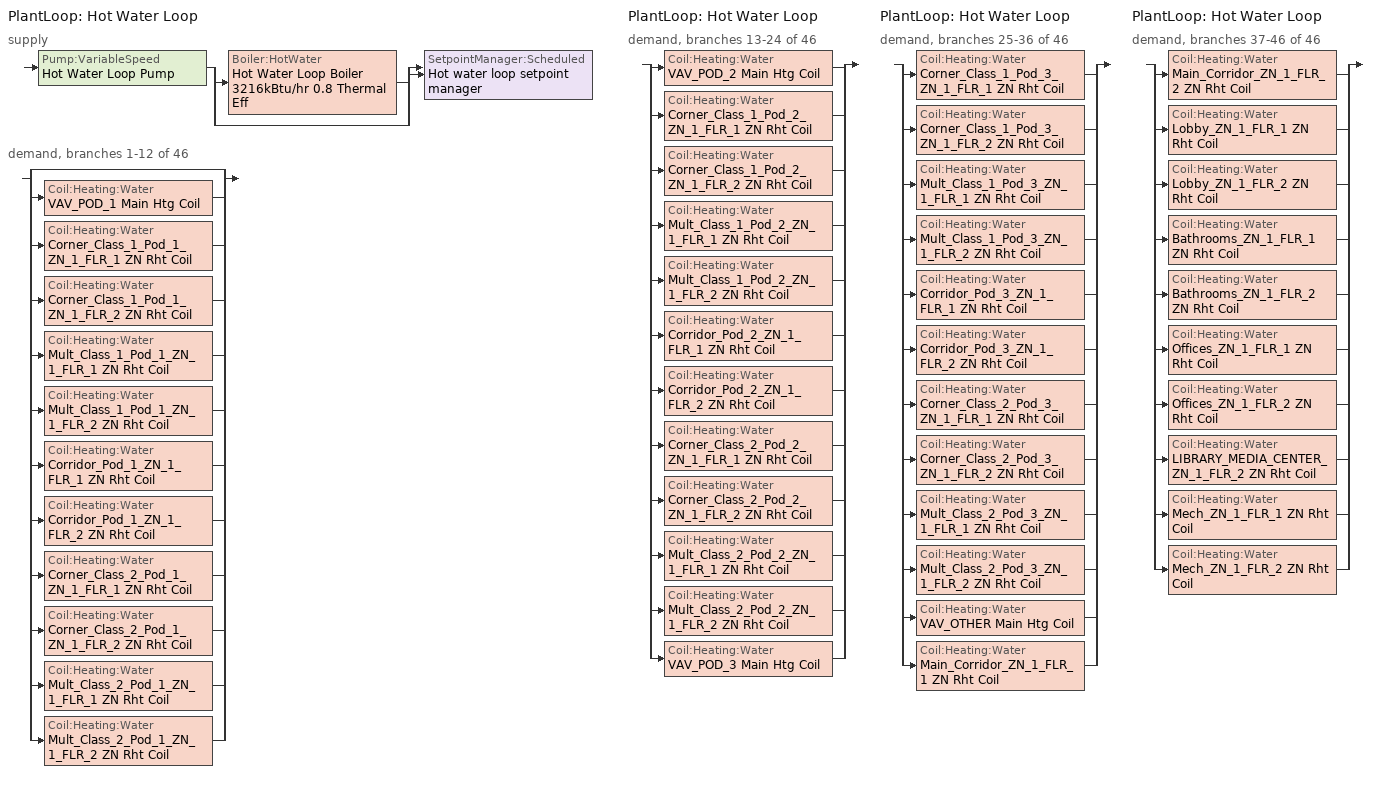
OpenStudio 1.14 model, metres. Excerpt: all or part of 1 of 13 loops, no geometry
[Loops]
PlantLoop 'Hot Water Loop'
 supply: Pump:VariableSpeed 'Hot Water Loop Pump' > split
  | Boiler:HotWater 'Hot Water Loop Boiler 3216kBtu/hr 0.8 Thermal Eff'
  | bypass
  join > SetpointManager:Scheduled 'Hot water loop setpoint manager'
 demand, branches 1-12 of 46: split
  | bypass
  | Coil:Heating:Water 'VAV_POD_1 Main Htg Coil'
  | Coil:Heating:Water 'Corner_Class_1_Pod_1_ZN_1_FLR_1 ZN Rht Coil'
  | Coil:Heating:Water 'Corner_Class_1_Pod_1_ZN_1_FLR_2 ZN Rht Coil'
  | Coil:Heating:Water 'Mult_Class_1_Pod_1_ZN_1_FLR_1 ZN Rht Coil'
  | Coil:Heating:Water 'Mult_Class_1_Pod_1_ZN_1_FLR_2 ZN Rht Coil'
  | Coil:Heating:Water 'Corridor_Pod_1_ZN_1_FLR_1 ZN Rht Coil'
  | Coil:Heating:Water 'Corridor_Pod_1_ZN_1_FLR_2 ZN Rht Coil'
  | Coil:Heating:Water 'Corner_Class_2_Pod_1_ZN_1_FLR_1 ZN Rht Coil'
  | Coil:Heating:Water 'Corner_Class_2_Pod_1_ZN_1_FLR_2 ZN Rht Coil'
  | Coil:Heating:Water 'Mult_Class_2_Pod_1_ZN_1_FLR_1 ZN Rht Coil'
  | Coil:Heating:Water 'Mult_Class_2_Pod_1_ZN_1_FLR_2 ZN Rht Coil'
PlantLoop 'Hot Water Loop'
 demand, branches 13-24 of 46: split
  | Coil:Heating:Water 'VAV_POD_2 Main Htg Coil'
  | Coil:Heating:Water 'Corner_Class_1_Pod_2_ZN_1_FLR_1 ZN Rht Coil'
  | Coil:Heating:Water 'Corner_Class_1_Pod_2_ZN_1_FLR_2 ZN Rht Coil'
  | Coil:Heating:Water 'Mult_Class_1_Pod_2_ZN_1_FLR_1 ZN Rht Coil'
  | Coil:Heating:Water 'Mult_Class_1_Pod_2_ZN_1_FLR_2 ZN Rht Coil'
  | Coil:Heating:Water 'Corridor_Pod_2_ZN_1_FLR_1 ZN Rht Coil'
  | Coil:Heating:Water 'Corridor_Pod_2_ZN_1_FLR_2 ZN Rht Coil'
  | Coil:Heating:Water 'Corner_Class_2_Pod_2_ZN_1_FLR_1 ZN Rht Coil'
  | Coil:Heating:Water 'Corner_Class_2_Pod_2_ZN_1_FLR_2 ZN Rht Coil'
  | Coil:Heating:Water 'Mult_Class_2_Pod_2_ZN_1_FLR_1 ZN Rht Coil'
  | Coil:Heating:Water 'Mult_Class_2_Pod_2_ZN_1_FLR_2 ZN Rht Coil'
  | Coil:Heating:Water 'VAV_POD_3 Main Htg Coil'
PlantLoop 'Hot Water Loop'
 demand, branches 25-36 of 46: split
  | Coil:Heating:Water 'Corner_Class_1_Pod_3_ZN_1_FLR_1 ZN Rht Coil'
  | Coil:Heating:Water 'Corner_Class_1_Pod_3_ZN_1_FLR_2 ZN Rht Coil'
  | Coil:Heating:Water 'Mult_Class_1_Pod_3_ZN_1_FLR_1 ZN Rht Coil'
  | Coil:Heating:Water 'Mult_Class_1_Pod_3_ZN_1_FLR_2 ZN Rht Coil'
  | Coil:Heating:Water 'Corridor_Pod_3_ZN_1_FLR_1 ZN Rht Coil'
  | Coil:Heating:Water 'Corridor_Pod_3_ZN_1_FLR_2 ZN Rht Coil'
  | Coil:Heating:Water 'Corner_Class_2_Pod_3_ZN_1_FLR_1 ZN Rht Coil'
  | Coil:Heating:Water 'Corner_Class_2_Pod_3_ZN_1_FLR_2 ZN Rht Coil'
  | Coil:Heating:Water 'Mult_Class_2_Pod_3_ZN_1_FLR_1 ZN Rht Coil'
  | Coil:Heating:Water 'Mult_Class_2_Pod_3_ZN_1_FLR_2 ZN Rht Coil'
  | Coil:Heating:Water 'VAV_OTHER Main Htg Coil'
  | Coil:Heating:Water 'Main_Corridor_ZN_1_FLR_1 ZN Rht Coil'
PlantLoop 'Hot Water Loop'
 demand, branches 37-46 of 46: split
  | Coil:Heating:Water 'Main_Corridor_ZN_1_FLR_2 ZN Rht Coil'
  | Coil:Heating:Water 'Lobby_ZN_1_FLR_1 ZN Rht Coil'
  | Coil:Heating:Water 'Lobby_ZN_1_FLR_2 ZN Rht Coil'
  | Coil:Heating:Water 'Bathrooms_ZN_1_FLR_1 ZN Rht Coil'
  | Coil:Heating:Water 'Bathrooms_ZN_1_FLR_2 ZN Rht Coil'
  | Coil:Heating:Water 'Offices_ZN_1_FLR_1 ZN Rht Coil'
  | Coil:Heating:Water 'Offices_ZN_1_FLR_2 ZN Rht Coil'
  | Coil:Heating:Water 'LIBRARY_MEDIA_CENTER_ZN_1_FLR_2 ZN Rht Coil'
  | Coil:Heating:Water 'Mech_ZN_1_FLR_1 ZN Rht Coil'
  | Coil:Heating:Water 'Mech_ZN_1_FLR_2 ZN Rht Coil'
[PlantLoop]
Hot Water Loop: Fluid Type=Water; Minimum Loop Temperature {C}=10; Plant Loop Volume {m3}=Autocalculate; Load Distribution Scheme=Optimal
[Sizing:Plant]
Hot Water Loop: Loop Type=Heating; Design Loop Exit Temperature {C}=82.2222; Loop Design Temperature Difference {deltaC}=11.1111; Sizing Option=NonCoincident; Zone Timesteps in Averaging Window=1; Coincident Sizing Factor Mode=None
[SetpointManager:Scheduled]
Hot water loop setpoint manager: Control Variable=Temperature; Schedule=Hot Water Loop Temp - 180F
[Pump:VariableSpeed]
Hot Water Loop Pump: Rated Pump Head {Pa}=179344; Motor Efficiency=0.917; Pump Control Type=Intermittent
[Boiler:HotWater]
Hot Water Loop Boiler 3216kBtu/hr 0.8 Thermal Eff: Fuel Type=NaturalGas; Nominal Thermal Efficiency=0.8; Efficiency Curve Temperature Evaluation Variable=LeavingBoiler; Normalized Boiler Efficiency Curve=Boiler with Minimum Turndown; Design Water Outlet Temperature {C}=82.2222; Maximum Part Load Ratio=1.2; Water Outlet Upper Temperature Limit {C}=95; Boiler Flow Mode=LeavingSetpointModulated; Parasitic Electric Load {W}=0; Sizing Factor=1
[Coil:Heating:Water] Availability Schedule=Always On Discrete; Rated Inlet Water Temperature {C}=82.2222; Rated Outlet Water Temperature {C}=71.1111
Name | Rated Inlet Air Temperature {C} | Rated Outlet Air Temperature {C}
VAV_POD_1 Main Htg Coil; VAV_POD_2 Main Htg Coil; VAV_POD_3 Main Htg Coil; VAV_OTHER Main Htg Coil | 7 | 12.8
Corner_Class_1_Pod_1_ZN_1_FLR_1 ZN Rht Coil; Corner_Class_1_Pod_1_ZN_1_FLR_2 ZN Rht Coil; Mult_Class_1_Pod_1_ZN_1_FLR_1 ZN Rht Coil; Mult_Class_1_Pod_1_ZN_1_FLR_2 ZN Rht Coil; Corridor_Pod_1_ZN_1_FLR_1 ZN Rht Coil; Corridor_Pod_1_ZN_1_FLR_2 ZN Rht Coil; Corner_Class_2_Pod_1_ZN_1_FLR_1 ZN Rht Coil; Corner_Class_2_Pod_1_ZN_1_FLR_2 ZN Rht Coil; Mult_Class_2_Pod_1_ZN_1_FLR_1 ZN Rht Coil; Mult_Class_2_Pod_1_ZN_1_FLR_2 ZN Rht Coil; Corner_Class_1_Pod_2_ZN_1_FLR_1 ZN Rht Coil; Corner_Class_1_Pod_2_ZN_1_FLR_2 ZN Rht Coil; Mult_Class_1_Pod_2_ZN_1_FLR_1 ZN Rht Coil; Mult_Class_1_Pod_2_ZN_1_FLR_2 ZN Rht Coil; Corridor_Pod_2_ZN_1_FLR_1 ZN Rht Coil; Corridor_Pod_2_ZN_1_FLR_2 ZN Rht Coil; Corner_Class_2_Pod_2_ZN_1_FLR_1 ZN Rht Coil; Corner_Class_2_Pod_2_ZN_1_FLR_2 ZN Rht Coil; Mult_Class_2_Pod_2_ZN_1_FLR_1 ZN Rht Coil; Mult_Class_2_Pod_2_ZN_1_FLR_2 ZN Rht Coil; Corner_Class_1_Pod_3_ZN_1_FLR_1 ZN Rht Coil; Corner_Class_1_Pod_3_ZN_1_FLR_2 ZN Rht Coil; Mult_Class_1_Pod_3_ZN_1_FLR_1 ZN Rht Coil; Mult_Class_1_Pod_3_ZN_1_FLR_2 ZN Rht Coil; Corridor_Pod_3_ZN_1_FLR_1 ZN Rht Coil; Corridor_Pod_3_ZN_1_FLR_2 ZN Rht Coil; Corner_Class_2_Pod_3_ZN_1_FLR_1 ZN Rht Coil; Corner_Class_2_Pod_3_ZN_1_FLR_2 ZN Rht Coil; Mult_Class_2_Pod_3_ZN_1_FLR_1 ZN Rht Coil; Mult_Class_2_Pod_3_ZN_1_FLR_2 ZN Rht Coil; Main_Corridor_ZN_1_FLR_1 ZN Rht Coil; Main_Corridor_ZN_1_FLR_2 ZN Rht Coil; Lobby_ZN_1_FLR_1 ZN Rht Coil; Lobby_ZN_1_FLR_2 ZN Rht Coil; Bathrooms_ZN_1_FLR_1 ZN Rht Coil; Bathrooms_ZN_1_FLR_2 ZN Rht Coil; Offices_ZN_1_FLR_1 ZN Rht Coil; Offices_ZN_1_FLR_2 ZN Rht Coil; LIBRARY_MEDIA_CENTER_ZN_1_FLR_2 ZN Rht Coil; Mech_ZN_1_FLR_1 ZN Rht Coil; Mech_ZN_1_FLR_2 ZN Rht Coil | 12.8 | 40
[Controller:WaterCoil] Action=Normal; Controller Convergence Tolerance {deltaC}=0.0001; Minimum Actuated Flow {m3/s}=0
Name | Water Coil
VAV_POD_1 Main Htg Coil Controller | VAV_POD_1 Main Htg Coil
Controller Water Coil 1 | Corner_Class_1_Pod_1_ZN_1_FLR_1 ZN Rht Coil
Controller Water Coil 2 | Corner_Class_1_Pod_1_ZN_1_FLR_2 ZN Rht Coil
Controller Water Coil 3 | Mult_Class_1_Pod_1_ZN_1_FLR_1 ZN Rht Coil
Controller Water Coil 4 | Mult_Class_1_Pod_1_ZN_1_FLR_2 ZN Rht Coil
Controller Water Coil 5 | Corridor_Pod_1_ZN_1_FLR_1 ZN Rht Coil
Controller Water Coil 6 | Corridor_Pod_1_ZN_1_FLR_2 ZN Rht Coil
Controller Water Coil 7 | Corner_Class_2_Pod_1_ZN_1_FLR_1 ZN Rht Coil
Controller Water Coil 8 | Corner_Class_2_Pod_1_ZN_1_FLR_2 ZN Rht Coil
Controller Water Coil 9 | Mult_Class_2_Pod_1_ZN_1_FLR_1 ZN Rht Coil
Controller Water Coil 10 | Mult_Class_2_Pod_1_ZN_1_FLR_2 ZN Rht Coil
VAV_POD_2 Main Htg Coil Controller | VAV_POD_2 Main Htg Coil
Controller Water Coil 11 | Corner_Class_1_Pod_2_ZN_1_FLR_1 ZN Rht Coil
Controller Water Coil 12 | Corner_Class_1_Pod_2_ZN_1_FLR_2 ZN Rht Coil
Controller Water Coil 13 | Mult_Class_1_Pod_2_ZN_1_FLR_1 ZN Rht Coil
Controller Water Coil 14 | Mult_Class_1_Pod_2_ZN_1_FLR_2 ZN Rht Coil
Controller Water Coil 15 | Corridor_Pod_2_ZN_1_FLR_1 ZN Rht Coil
Controller Water Coil 16 | Corridor_Pod_2_ZN_1_FLR_2 ZN Rht Coil
Controller Water Coil 17 | Corner_Class_2_Pod_2_ZN_1_FLR_1 ZN Rht Coil
Controller Water Coil 18 | Corner_Class_2_Pod_2_ZN_1_FLR_2 ZN Rht Coil
Controller Water Coil 19 | Mult_Class_2_Pod_2_ZN_1_FLR_1 ZN Rht Coil
Controller Water Coil 20 | Mult_Class_2_Pod_2_ZN_1_FLR_2 ZN Rht Coil
VAV_POD_3 Main Htg Coil Controller | VAV_POD_3 Main Htg Coil
Controller Water Coil 21 | Corner_Class_1_Pod_3_ZN_1_FLR_1 ZN Rht Coil
Controller Water Coil 22 | Corner_Class_1_Pod_3_ZN_1_FLR_2 ZN Rht Coil
Controller Water Coil 23 | Mult_Class_1_Pod_3_ZN_1_FLR_1 ZN Rht Coil
Controller Water Coil 24 | Mult_Class_1_Pod_3_ZN_1_FLR_2 ZN Rht Coil
Controller Water Coil 25 | Corridor_Pod_3_ZN_1_FLR_1 ZN Rht Coil
Controller Water Coil 26 | Corridor_Pod_3_ZN_1_FLR_2 ZN Rht Coil
Controller Water Coil 27 | Corner_Class_2_Pod_3_ZN_1_FLR_1 ZN Rht Coil
Controller Water Coil 28 | Corner_Class_2_Pod_3_ZN_1_FLR_2 ZN Rht Coil
Controller Water Coil 29 | Mult_Class_2_Pod_3_ZN_1_FLR_1 ZN Rht Coil
Controller Water Coil 30 | Mult_Class_2_Pod_3_ZN_1_FLR_2 ZN Rht Coil
VAV_OTHER Main Htg Coil Controller | VAV_OTHER Main Htg Coil
Controller Water Coil 31 | Main_Corridor_ZN_1_FLR_1 ZN Rht Coil
Controller Water Coil 32 | Main_Corridor_ZN_1_FLR_2 ZN Rht Coil
Controller Water Coil 33 | Lobby_ZN_1_FLR_1 ZN Rht Coil
Controller Water Coil 34 | Lobby_ZN_1_FLR_2 ZN Rht Coil
Controller Water Coil 35 | Bathrooms_ZN_1_FLR_1 ZN Rht Coil
Controller Water Coil 36 | Bathrooms_ZN_1_FLR_2 ZN Rht Coil
Controller Water Coil 37 | Offices_ZN_1_FLR_1 ZN Rht Coil
Controller Water Coil 38 | Offices_ZN_1_FLR_2 ZN Rht Coil
Controller Water Coil 39 | LIBRARY_MEDIA_CENTER_ZN_1_FLR_2 ZN Rht Coil
Controller Water Coil 40 | Mech_ZN_1_FLR_1 ZN Rht Coil
Controller Water Coil 41 | Mech_ZN_1_FLR_2 ZN Rht Coil
[EnergyManagementSystem:Program]
AuxGymZN1FLR1ZNPSZAC26FanControl: IF AuxGymZN1FLR1ZNPSZAC26NumberofStages == 1; Return; ENDIF; IF AuxGymZN1FLR1ZNPSZAC26HeatingRTF > 0; SET Heating = AuxGymZN1FLR1ZNPSZAC26HeatingRTF; SET Ven = 1-AuxGymZN1FLR1ZNPSZAC26HeatingRTF; SET Eco = 0; SET Stage1 = 0; SET Stage2 = 0; ELSE; SET Heating = 0; SET EcoSpeed = AuxGymZN1FLR1ZNPSZAC26VenSpeed; IF AuxGymZN1FLR1ZNPSZAC26SpeedRatio == 0; IF AuxGymZN1FLR1ZNPSZAC26RTF > 0; SET Stage1 = AuxGymZN1FLR1ZNPSZAC26RTF; SET Stage2 = 0; SET Ven = 1-AuxGymZN1FLR1ZNPSZAC26RTF; SET Eco = 0; IF AuxGymZN1FLR1ZNPSZAC26OAFlowMass > (AuxGymZN1FLR1ZNPSZAC26OADesignMass*AuxGymZN1FLR1ZNPSZAC26OASch); SET AuxGymZN1FLR1ZNPSZAC26Stg1Spd = 1.0; ENDIF; ELSE; SET Stage1 = 0; SET Stage2 = 0; IF AuxGymZN1FLR1ZNPSZAC26OAFlowMass > (AuxGymZN1FLR1ZNPSZAC26OADesignMass*AuxGymZN1FLR1ZNPSZAC26OASch); SET Eco = 1.0; SET Ven = 0; SET ExpDAT = AuxGymZN1FLR1ZNPSZAC26DATRqd-(1-AuxGymZN1FLR1ZNPSZAC26VenSpeed)*Aux_Gym_ZN_1_FLR_1_ZNTemp; SET ExpDAT = ExpDAT/AuxGymZN1FLR1ZNPSZAC26VenSpeed; IF OATF_1 > ExpDAT; SET EcoSpeed = AuxGymZN1FLR1ZNPSZAC26Stg2Spd; ENDIF; ELSE; SET Eco = 0; SET Ven = 1.0; ENDIF; ENDIF; ELSE; SET Stage1 = 1-AuxGymZN1FLR1ZNPSZAC26SpeedRatio; SET Stage2 = AuxGymZN1FLR1ZNPSZAC26SpeedRatio; SET Ven = 0; SET Eco = 0; IF AuxGymZN1FLR1ZNPSZAC26OAFlowMass > (AuxGymZN1FLR1ZNPSZAC26OADesignMass*AuxGymZN1FLR1ZNPSZAC26OASch); SET AuxGymZN1FLR1ZNPSZAC26Stg1Spd = 1.0; ENDIF; ENDIF; ENDIF; SET FPR = Ven*(AuxGymZN1FLR1ZNPSZAC26VenSpeed ^ AuxGymZN1FLR1ZNPSZAC26FanPwrExp); SET FPR = FPR+Eco*(EcoSpeed^AuxGymZN1FLR1ZNPSZAC26FanPwrExp); SET FPR1 = Stage1*(AuxGymZN1FLR1ZNPSZAC26Stg1Spd^AuxGymZN1FLR1ZNPSZAC26FanPwrExp); SET FPR = FPR+FPR1; SET FPR2 = Stage2*(AuxGymZN1FLR1ZNPSZAC26Stg2Spd^AuxGymZN1FLR1ZNPSZAC26FanPwrExp); SET FPR = FPR+FPR2; SET FPR3 = Heating*(AuxGymZN1FLR1ZNPSZAC26HeatSpeed^AuxGymZN1FLR1ZNPSZAC26FanPwrExp); SET FanPwrRatio = FPR+ FPR3; SET AuxGymZN1FLR1ZNPSZAC26FanPressure = AuxGymZN1FLR1ZNPSZAC26FanDesignPressure*FanPwrRatio
AuxGymZN1FLR1ZNPSZAC26OptimumStartProg0: IF DaylightSavings==0 && DayOfWeek>1 && Hour==5 && OAT_1<23.9 && OAT_1>1.7; SET AuxGymZN1FLR1ZNPSZAC26ClgSch0 = 29.4; SET AuxGymZN1FLR1ZNPSZAC26HtgSch0 = 15.6; ELSEIF DaylightSavings==0 && DayOfWeek==1 && Hour==7 && OAT_1<23.9 && OAT_1>1.7; SET AuxGymZN1FLR1ZNPSZAC26ClgSch0 = 29.4; SET AuxGymZN1FLR1ZNPSZAC26HtgSch0 = 15.6; ELSEIF DaylightSavings==1 && DayOfWeek>1 && Hour==4 && OAT_1<23.9 && OAT_1>1.7; SET AuxGymZN1FLR1ZNPSZAC26ClgSch0 = 29.4; SET AuxGymZN1FLR1ZNPSZAC26HtgSch0 = 15.6; ELSEIF DaylightSavings==1 && DayOfWeek==1 && Hour==6 && OAT_1<23.9 && OAT_1>1.7; SET AuxGymZN1FLR1ZNPSZAC26ClgSch0 = 29.4; SET AuxGymZN1FLR1ZNPSZAC26HtgSch0 = 15.6; ELSE; SET AuxGymZN1FLR1ZNPSZAC26ClgSch0 = NULL; SET AuxGymZN1FLR1ZNPSZAC26HtgSch0 = NULL; ENDIF
CafeteriaZN1FLR1ZNPSZAC59SetNumberofStages: SET CafeteriaZN1FLR1ZNPSZAC59NumberofStages = 2
CafeteriaZN1FLR1ZNPSZAC59EconomizerCTRLProg: SET CafeteriaZN1FLR1ZNPSZAC59TimestepEconEff = 0.7; SET MaxE = 0.7; SET CafeteriaZN1FLR1ZNPSZAC59DATRqd = (CafeteriaZN1FLR1ZNPSZAC59DATRqd*1.8)+32; SET OATF = (OATF_2*1.8)+32; SET OAwbF = (OAWBC_2*1.8)+32; IF CafeteriaZN1FLR1ZNPSZAC59OAFlowMass > (CafeteriaZN1FLR1ZNPSZAC59OADesignMass*CafeteriaZN1FLR1ZNPSZAC59OASch); SET EconoActive = 1; ELSE; SET EconoActive = 0; ENDIF; SET dTNeeded = 75-CafeteriaZN1FLR1ZNPSZAC59DATRqd; SET CoolDesdT = ((98*0.15)+(75*(1-0.15)))-55; SET CoolLoad = dTNeeded/ CoolDesdT; IF CoolLoad > 1; SET CoolLoad = 1; ELSEIF CoolLoad < 0; SET CoolLoad = 0; ENDIF; IF EconoActive == 1; SET Stage = CafeteriaZN1FLR1ZNPSZAC59NumberofStages; IF Stage == 2; IF CoolLoad < 0.6; SET CafeteriaZN1FLR1ZNPSZAC59TimestepEconEff = MaxE; ELSE; SET ECOEff = 0-2.18919863612305; SET ECOEff = ECOEff+(0-0.674461284910428*CoolLoad); SET ECOEff = ECOEff+(0.000459106275872404*(OATF^2)); SET ECOEff = ECOEff+(0-0.00000484778537945252*(OATF^3)); SET ECOEff = ECOEff+(0.182915713033586*OAwbF); SET ECOEff = ECOEff+(0-0.00382838660261133*(OAwbF^2)); SET ECOEff = ECOEff+(0.0000255567460240583*(OAwbF^3)); SET CafeteriaZN1FLR1ZNPSZAC59TimestepEconEff = ECOEff; ENDIF; ELSE; SET ECOEff = 2.36337942464462; SET ECOEff = ECOEff+(0-0.409939515512619*CoolLoad); SET ECOEff = ECOEff+(0-0.0565205596792225*OAwbF); SET ECOEff = ECOEff+(0-0.0000632612294169389*(OATF^2)); SET CafeteriaZN1FLR1ZNPSZAC59TimestepEconEff = ECOEff+(0.000571724868775081*(OAwbF^2)); ENDIF; IF CafeteriaZN1FLR1ZNPSZAC59TimestepEconEff > MaxE; SET CafeteriaZN1FLR1ZNPSZAC59TimestepEconEff = MaxE; ELSEIF CafeteriaZN1FLR1ZNPSZAC59TimestepEconEff < (CafeteriaZN1FLR1ZNPSZAC59OADesignMass*CafeteriaZN1FLR1ZNPSZAC59OASch); SET CafeteriaZN1FLR1ZNPSZAC59TimestepEconEff = (CafeteriaZN1FLR1ZNPSZAC59OADesignMass*CafeteriaZN1FLR1ZNPSZAC59OASch); ENDIF; ENDIF
CafeteriaZN1FLR1ZNPSZAC59SetFanPar: IF CafeteriaZN1FLR1ZNPSZAC59NumberofStages == 1; Return; ENDIF; SET CafeteriaZN1FLR1ZNPSZAC59FanPwrExp = 2.2; SET OAFrac = CafeteriaZN1FLR1ZNPSZAC59OAFlowMass/CafeteriaZN1FLR1ZNPSZAC59DesignFlowMass; IF  OAFrac < 0.66; SET CafeteriaZN1FLR1ZNPSZAC59VenSpeed = 0.66; SET CafeteriaZN1FLR1ZNPSZAC59Stg1Spd = 0.66; ELSE; SET CafeteriaZN1FLR1ZNPSZAC59VenSpeed = OAFrac; SET CafeteriaZN1FLR1ZNPSZAC59Stg1Spd = OAFrac; ENDIF; SET CafeteriaZN1FLR1ZNPSZAC59Stg2Spd = 1.0; SET CafeteriaZN1FLR1ZNPSZAC59HeatSpeed = 1.0
CafeteriaZN1FLR1ZNPSZAC59FanControl: IF CafeteriaZN1FLR1ZNPSZAC59NumberofStages == 1; Return; ENDIF; IF CafeteriaZN1FLR1ZNPSZAC59HeatingRTF > 0; SET Heating = CafeteriaZN1FLR1ZNPSZAC59HeatingRTF; SET Ven = 1-CafeteriaZN1FLR1ZNPSZAC59HeatingRTF; SET Eco = 0; SET Stage1 = 0; SET Stage2 = 0; ELSE; SET Heating = 0; SET EcoSpeed = CafeteriaZN1FLR1ZNPSZAC59VenSpeed; IF CafeteriaZN1FLR1ZNPSZAC59SpeedRatio == 0; IF CafeteriaZN1FLR1ZNPSZAC59RTF > 0; SET Stage1 = CafeteriaZN1FLR1ZNPSZAC59RTF; SET Stage2 = 0; SET Ven = 1-CafeteriaZN1FLR1ZNPSZAC59RTF; SET Eco = 0; IF CafeteriaZN1FLR1ZNPSZAC59OAFlowMass > (CafeteriaZN1FLR1ZNPSZAC59OADesignMass*CafeteriaZN1FLR1ZNPSZAC59OASch); SET CafeteriaZN1FLR1ZNPSZAC59Stg1Spd = 1.0; ENDIF; ELSE; SET Stage1 = 0; SET Stage2 = 0; IF CafeteriaZN1FLR1ZNPSZAC59OAFlowMass > (CafeteriaZN1FLR1ZNPSZAC59OADesignMass*CafeteriaZN1FLR1ZNPSZAC59OASch); SET Eco = 1.0; SET Ven = 0; SET ExpDAT = CafeteriaZN1FLR1ZNPSZAC59DATRqd-(1-CafeteriaZN1FLR1ZNPSZAC59VenSpeed)*Cafeteria_ZN_1_FLR_1_ZNTemp; SET ExpDAT = ExpDAT/CafeteriaZN1FLR1ZNPSZAC59VenSpeed; IF OATF_2 > ExpDAT; SET EcoSpeed = CafeteriaZN1FLR1ZNPSZAC59Stg2Spd; ENDIF; ELSE; SET Eco = 0; SET Ven = 1.0; ENDIF; ENDIF; ELSE; SET Stage1 = 1-CafeteriaZN1FLR1ZNPSZAC59SpeedRatio; SET Stage2 = CafeteriaZN1FLR1ZNPSZAC59SpeedRatio; SET Ven = 0; SET Eco = 0; IF CafeteriaZN1FLR1ZNPSZAC59OAFlowMass > (CafeteriaZN1FLR1ZNPSZAC59OADesignMass*CafeteriaZN1FLR1ZNPSZAC59OASch); SET CafeteriaZN1FLR1ZNPSZAC59Stg1Spd = 1.0; ENDIF; ENDIF; ENDIF; SET FPR = Ven*(CafeteriaZN1FLR1ZNPSZAC59VenSpeed ^ CafeteriaZN1FLR1ZNPSZAC59FanPwrExp); SET FPR = FPR+Eco*(EcoSpeed^CafeteriaZN1FLR1ZNPSZAC59FanPwrExp); SET FPR1 = Stage1*(CafeteriaZN1FLR1ZNPSZAC59Stg1Spd^CafeteriaZN1FLR1ZNPSZAC59FanPwrExp); SET FPR = FPR+FPR1; SET FPR2 = Stage2*(CafeteriaZN1FLR1ZNPSZAC59Stg2Spd^CafeteriaZN1FLR1ZNPSZAC59FanPwrExp); SET FPR = FPR+FPR2; SET FPR3 = Heating*(CafeteriaZN1FLR1ZNPSZAC59HeatSpeed^CafeteriaZN1FLR1ZNPSZAC59FanPwrExp); SET FanPwrRatio = FPR+ FPR3; SET CafeteriaZN1FLR1ZNPSZAC59FanPressure = CafeteriaZN1FLR1ZNPSZAC59FanDesignPressure*FanPwrRatio
[Schedule:Ruleset]
Hot Water Loop Temp - 180F: Default Day Schedule=Hot Water Loop Temp - 180F Default
[Schedule:Day]
Hot Water Loop Temp - 180F Default: 24, 0, 82.2222
[Schedule:Constant]
Always On Discrete: Value=1
[Curve:Cubic]
Boiler with Minimum Turndown: Coefficient1 Constant=0.7791; Coefficient2 x=1.4745; Coefficient3 x**2=-2.5795; Coefficient4 x**3=1.3467; Minimum Value of x=0; Maximum Value of x=1.3
